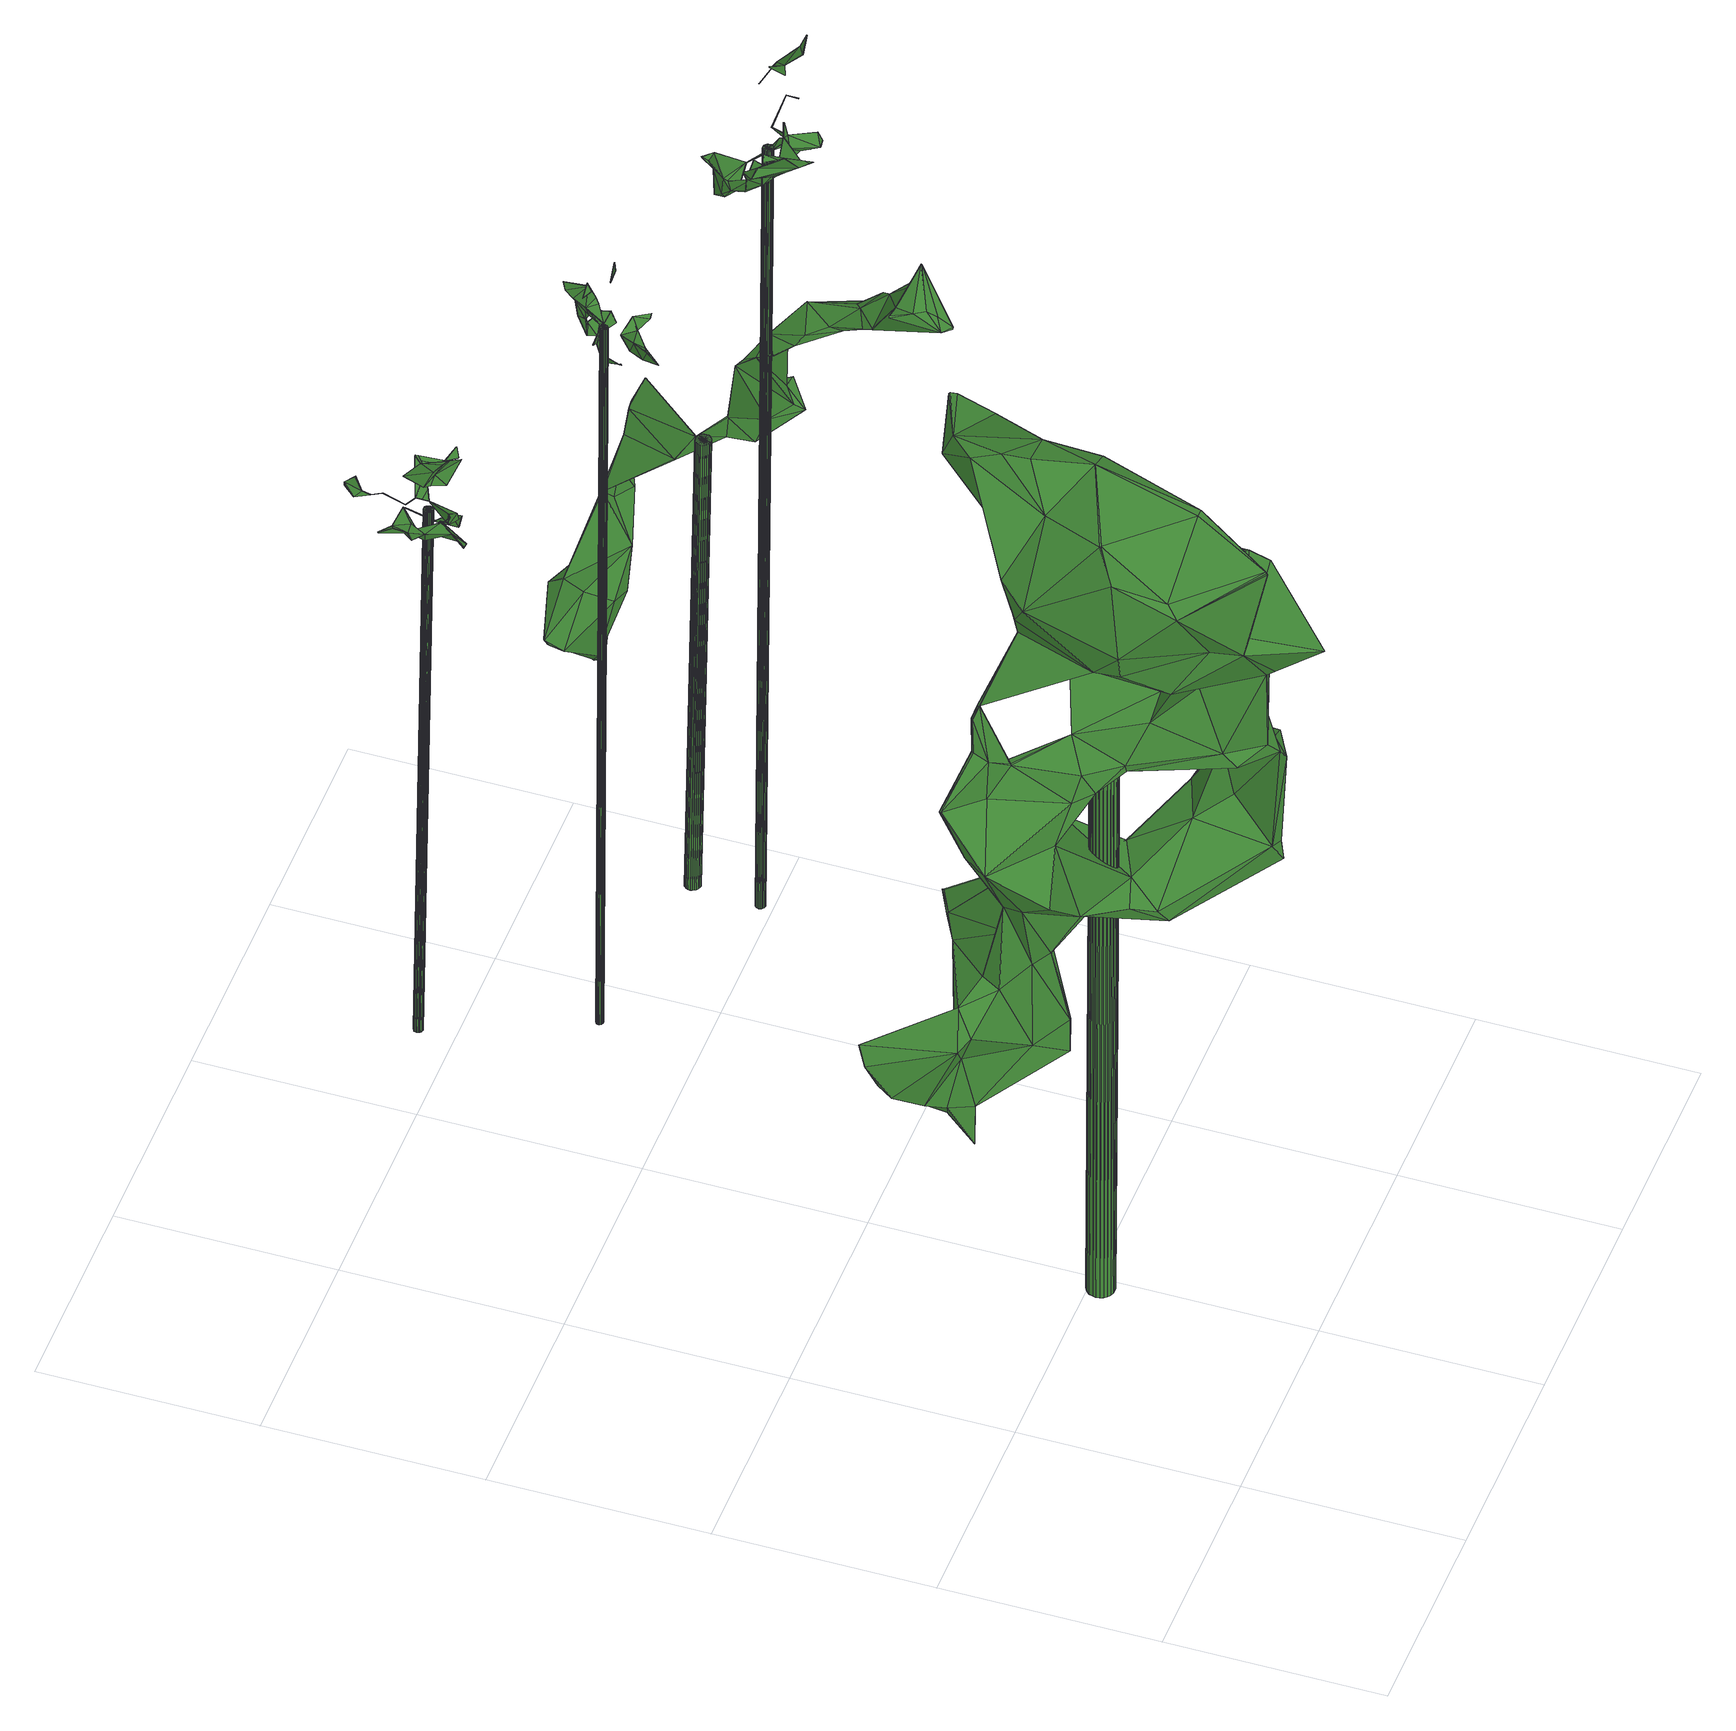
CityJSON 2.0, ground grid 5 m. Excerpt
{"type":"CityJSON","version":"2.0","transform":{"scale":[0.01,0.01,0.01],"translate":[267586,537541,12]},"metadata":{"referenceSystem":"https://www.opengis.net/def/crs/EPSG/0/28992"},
"CityObjects":{
"tree1":{"type":"SolitaryVegetationObject","attributes":{"gtid":35,"crown_width_m":7.51,"crown_median_z":28.32,"crown_r50_m":0.438,"crown_porosity":0.886,"trunk_H_m":15.65,"trunk_DBH_m":0.63,"trunk_radius_m":0.315,"trunk_base_height_m":12.67,"original_gtid":"37"},"geometry":[{"type":"Solid","lod":"3","boundaries":[[[[0,1,2]],[[3,4,5]],[[6,7,8]],[[9,10,11]],[[12,13,14]],[[15,16,17]],[[18,19,20]],[[21,6,22]],[[23,8,24]],[[25,26,27]],[[14,28,29]],[[30,20,31]],[[32,33,34]],[[35,21,36]],[[37,16,15]],[[38,7,39]],[[8,7,38]],[[40,41,42]],[[43,44,45]],[[46,47,48]],[[14,49,28]],[[47,50,51]],[[25,27,52]],[[53,54,37]],[[53,37,15]],[[44,55,56]],[[44,56,45]],[[57,58,32]],[[59,60,10]],[[61,0,2]],[[62,63,64]],[[65,46,66]],[[67,68,69]],[[67,70,68]],[[71,29,28]],[[30,40,72]],[[73,74,75]],[[72,40,42]],[[76,77,78]],[[65,79,80]],[[6,21,35]],[[12,81,13]],[[82,1,0]],[[82,83,1]],[[35,36,84]],[[64,3,45]],[[85,86,87]],[[88,89,74]],[[71,49,66]],[[23,90,8]],[[91,92,93]],[[94,91,95]],[[77,76,96]],[[77,97,98]],[[76,78,99]],[[16,88,17]],[[30,72,100]],[[29,101,102]],[[65,39,79]],[[14,29,12]],[[47,103,48]],[[47,42,103]],[[104,105,70]],[[85,106,33]],[[19,107,108]],[[19,109,107]],[[12,39,65]],[[110,46,65]],[[47,46,110]],[[8,90,111]],[[110,65,80]],[[46,48,103]],[[42,47,72]],[[112,113,114]],[[35,115,6]],[[7,6,115]],[[114,113,80]],[[110,80,113]],[[37,54,16]],[[87,116,117]],[[89,54,53]],[[28,49,71]],[[66,81,12]],[[66,12,65]],[[38,39,12]],[[81,49,13]],[[74,89,106]],[[74,106,75]],[[113,112,118]],[[82,0,119]],[[120,121,34]],[[120,34,33]],[[122,67,123]],[[13,49,14]],[[32,116,57]],[[81,66,49]],[[12,29,38]],[[56,55,124]],[[78,125,99]],[[89,16,54]],[[126,127,128]],[[75,129,73]],[[88,16,89]],[[70,67,122]],[[130,131,22]],[[131,21,22]],[[2,11,61]],[[19,108,20]],[[25,50,132]],[[20,108,31]],[[133,134,100]],[[124,55,135]],[[66,136,71]],[[46,136,66]],[[134,50,137]],[[134,132,50]],[[103,136,46]],[[55,138,93]],[[44,138,55]],[[70,139,124]],[[96,76,140]],[[141,142,97]],[[143,32,34]],[[143,34,121]],[[104,70,144]],[[107,145,146]],[[61,11,60]],[[147,0,148]],[[119,0,147]],[[83,140,1]],[[149,150,126]],[[151,119,152]],[[141,63,62]],[[153,154,129]],[[45,56,64]],[[126,153,127]],[[143,10,9]],[[155,143,9]],[[123,67,98]],[[53,15,156]],[[99,157,1]],[[158,60,59]],[[158,59,159]],[[124,146,68]],[[87,117,160]],[[161,87,160]],[[111,90,152]],[[147,152,119]],[[162,3,5]],[[132,163,26]],[[127,164,128]],[[164,165,166]],[[127,165,164]],[[130,109,131]],[[85,33,58]],[[22,6,111]],[[80,115,167]],[[80,7,115]],[[45,162,43]],[[148,82,147]],[[117,116,32]],[[33,32,58]],[[168,100,134]],[[168,134,113]],[[151,152,23]],[[165,169,166]],[[85,166,169]],[[121,170,159]],[[171,172,157]],[[173,27,174]],[[130,175,109]],[[176,128,164]],[[162,5,105]],[[162,105,43]],[[97,159,177]],[[166,87,178]],[[161,178,87]],[[4,178,161]],[[173,179,171]],[[146,180,107]],[[83,82,148]],[[110,113,137]],[[175,133,174]],[[93,135,55]],[[72,51,25]],[[125,78,145]],[[141,181,142]],[[5,181,105]],[[105,181,182]],[[159,170,177]],[[123,172,171]],[[69,145,78]],[[98,69,77]],[[93,138,91]],[[180,146,124]],[[137,50,110]],[[11,2,172]],[[59,121,159]],[[59,10,121]],[[67,69,98]],[[102,183,24]],[[94,95,105]],[[73,184,74]],[[160,117,155]],[[170,176,185]],[[170,185,177]],[[102,101,183]],[[101,136,183]],[[154,153,186]],[[56,139,182]],[[64,56,62]],[[113,134,137]],[[182,62,56]],[[141,62,182]],[[154,73,129]],[[83,187,140]],[[114,84,112]],[[85,87,166]],[[63,141,185]],[[143,121,10]],[[103,52,188]],[[11,10,60]],[[56,124,139]],[[157,189,171]],[[157,99,189]],[[156,149,120]],[[121,120,149]],[[132,134,133]],[[57,116,86]],[[99,140,76]],[[86,85,58]],[[86,58,57]],[[41,190,179]],[[43,105,95]],[[95,191,43]],[[103,192,136]],[[70,124,68]],[[77,69,78]],[[105,182,70]],[[172,142,9]],[[123,142,172]],[[155,9,142]],[[8,111,6]],[[174,52,173]],[[177,185,97]],[[141,97,185]],[[133,100,72]],[[112,84,36]],[[191,138,44]],[[103,42,52]],[[158,159,187]],[[158,187,83]],[[71,101,29]],[[118,112,193]],[[172,9,11]],[[123,98,97]],[[123,97,142]],[[106,85,169]],[[106,169,75]],[[36,193,112]],[[118,193,36]],[[118,36,19]],[[18,20,30]],[[18,30,100]],[[18,118,19]],[[148,194,83]],[[158,83,194]],[[33,156,120]],[[144,180,135]],[[144,135,93]],[[189,192,188]],[[0,61,194]],[[148,0,194]],[[142,181,195]],[[5,195,181]],[[47,51,72]],[[171,122,123]],[[124,135,180]],[[153,126,186]],[[74,184,88]],[[26,189,27]],[[196,109,125]],[[60,194,61]],[[60,158,194]],[[109,19,197]],[[90,23,152]],[[182,181,141]],[[147,82,152]],[[22,152,82]],[[87,86,116]],[[80,79,7]],[[144,93,92]],[[104,144,92]],[[130,22,82]],[[130,82,151]],[[99,1,140]],[[119,151,82]],[[94,92,91]],[[40,198,41]],[[180,41,198]],[[186,126,150]],[[186,150,15]],[[189,151,192]],[[156,106,53]],[[89,53,106]],[[156,150,149]],[[15,150,156]],[[52,42,173]],[[156,33,106]],[[75,169,165]],[[160,195,4]],[[5,4,195]],[[165,199,75]],[[129,75,199]],[[188,52,27]],[[161,160,4]],[[31,198,30]],[[31,108,198]],[[40,30,198]],[[107,198,108]],[[117,143,155]],[[175,130,163]],[[151,189,163]],[[151,163,130]],[[132,175,163]],[[155,195,160]],[[142,195,155]],[[180,198,107]],[[132,26,25]],[[50,25,51]],[[111,152,22]],[[100,168,18]],[[18,168,118]],[[118,168,113]],[[69,68,145]],[[196,125,145]],[[68,146,145]],[[125,200,99]],[[99,200,189]],[[174,200,175]],[[189,200,174]],[[109,175,200]],[[125,109,200]],[[129,199,153]],[[127,153,199]],[[179,122,171]],[[127,199,165]],[[114,167,84]],[[35,84,167]],[[104,92,105]],[[94,105,92]],[[107,196,145]],[[107,109,196]],[[39,7,79]],[[80,167,114]],[[167,115,35]],[[72,52,133]],[[133,52,174]],[[2,1,157]],[[97,77,96]],[[187,159,96]],[[97,96,159]],[[132,133,175]],[[72,25,52]],[[166,178,164]],[[178,176,164]],[[23,192,151]],[[17,186,15]],[[154,186,17]],[[45,201,162]],[[3,201,45]],[[3,162,201]],[[191,44,43]],[[126,128,202]],[[126,202,149]],[[182,139,70]],[[117,32,143]],[[176,202,128]],[[42,41,173]],[[179,173,41]],[[180,190,41]],[[103,188,192]],[[163,189,26]],[[188,203,189]],[[157,172,2]],[[204,102,24]],[[29,102,38]],[[204,38,102]],[[110,50,47]],[[36,197,19]],[[109,197,131]],[[21,131,197]],[[21,197,36]],[[170,202,176]],[[149,202,121]],[[170,121,202]],[[189,203,171]],[[70,122,190]],[[95,138,191]],[[95,91,138]],[[174,27,189]],[[136,101,71]],[[188,27,203]],[[173,203,27]],[[173,171,203]],[[154,184,73]],[[154,17,184]],[[179,190,122]],[[190,144,70]],[[144,190,180]],[[88,184,17]],[[96,140,187]],[[63,205,64]],[[185,176,205]],[[185,205,63]],[[24,8,204]],[[38,204,8]],[[178,4,205]],[[178,205,176]],[[3,205,4]],[[64,205,3]],[[136,192,183]],[[23,183,192]],[[23,24,183]],[[206,207,208]],[[206,208,209]],[[209,208,210]],[[209,210,211]],[[208,207,212]],[[208,212,210]],[[210,212,213]],[[210,213,211]],[[212,207,214]],[[212,214,213]],[[213,214,215]],[[213,215,211]],[[214,207,216]],[[214,216,215]],[[215,216,217]],[[215,217,211]],[[216,207,218]],[[216,218,217]],[[217,218,219]],[[217,219,211]],[[218,207,220]],[[218,220,219]],[[219,220,221]],[[219,221,211]],[[220,207,222]],[[220,222,221]],[[221,222,223]],[[221,223,211]],[[222,207,224]],[[222,224,223]],[[223,224,225]],[[223,225,211]],[[224,207,226]],[[224,226,225]],[[225,226,227]],[[225,227,211]],[[226,207,228]],[[226,228,227]],[[227,228,229]],[[227,229,211]],[[228,207,230]],[[228,230,229]],[[229,230,231]],[[229,231,211]],[[230,207,232]],[[230,232,231]],[[231,232,233]],[[231,233,211]],[[232,207,234]],[[232,234,233]],[[233,234,235]],[[233,235,211]],[[234,207,236]],[[234,236,235]],[[235,236,237]],[[235,237,211]],[[236,207,238]],[[236,238,237]],[[237,238,239]],[[237,239,211]],[[238,207,240]],[[238,240,239]],[[239,240,241]],[[239,241,211]],[[240,207,242]],[[240,242,241]],[[241,242,243]],[[241,243,211]],[[242,207,244]],[[242,244,243]],[[243,244,245]],[[243,245,211]],[[244,207,246]],[[244,246,245]],[[245,246,247]],[[245,247,211]],[[246,207,248]],[[246,248,247]],[[247,248,249]],[[247,249,211]],[[248,207,250]],[[248,250,249]],[[249,250,251]],[[249,251,211]],[[250,207,252]],[[250,252,251]],[[251,252,253]],[[251,253,211]],[[252,207,254]],[[252,254,253]],[[253,254,255]],[[253,255,211]],[[254,207,206]],[[254,206,255]],[[255,206,209]],[[255,209,211]]]]}]},
"tree2":{"type":"SolitaryVegetationObject","attributes":{"gtid":225,"crown_width_m":2.92,"crown_median_z":27.96,"crown_r50_m":0.161,"crown_porosity":0.952,"trunk_H_m":15.07,"trunk_DBH_m":0.217,"trunk_radius_m":0.108,"trunk_base_height_m":12.89,"original_gtid":"247"},"geometry":[{"type":"Solid","lod":"3","boundaries":[[[[256,257,258]],[[258,259,260]],[[257,259,258]],[[261,262,263]],[[257,264,259]],[[265,266,267]],[[265,267,268]],[[269,260,259]],[[270,271,272]],[[273,274,275]],[[276,277,278]],[[279,280,281]],[[282,268,283]],[[282,283,284]],[[285,286,287]],[[287,288,285]],[[289,290,291]],[[289,292,290]],[[287,293,294]],[[260,295,296]],[[297,295,260]],[[298,299,300]],[[301,302,303]],[[304,305,306]],[[307,308,309]],[[310,311,264]],[[264,262,269]],[[289,312,313]],[[314,312,289]],[[314,289,291]],[[270,315,316]],[[306,317,304]],[[301,267,266]],[[318,319,320]],[[321,322,323]],[[324,323,322]],[[286,325,326]],[[327,328,329]],[[330,331,332]],[[333,334,335]],[[336,337,325]],[[290,292,338]],[[339,340,341]],[[265,317,266]],[[317,305,304]],[[342,271,279]],[[265,305,317]],[[315,343,344]],[[315,344,345]],[[296,274,256]],[[326,285,288]],[[277,323,278]],[[346,298,347]],[[268,348,303]],[[324,349,300]],[[256,258,296]],[[300,349,298]],[[347,298,349]],[[328,350,329]],[[328,314,350]],[[261,263,341]],[[288,351,293]],[[288,293,326]],[[316,315,345]],[[316,345,352]],[[333,353,307]],[[354,337,336]],[[258,260,296]],[[264,257,340]],[[264,340,339]],[[276,355,319]],[[284,356,282]],[[324,357,349]],[[349,357,347]],[[347,277,346]],[[356,320,319]],[[358,335,299]],[[287,353,288]],[[303,305,265]],[[303,302,305]],[[305,302,306]],[[301,317,306]],[[306,302,301]],[[346,358,299]],[[346,299,298]],[[268,282,348]],[[359,339,308]],[[337,354,360]],[[277,361,346]],[[268,267,283]],[[301,266,317]],[[362,348,282]],[[322,363,324]],[[357,363,321]],[[357,277,347]],[[353,361,364]],[[365,338,366]],[[365,366,367]],[[257,273,340]],[[307,334,308]],[[368,359,310]],[[353,333,361]],[[357,323,277]],[[369,344,370]],[[367,366,371]],[[338,371,366]],[[279,271,280]],[[358,346,361]],[[339,368,264]],[[264,368,310]],[[324,300,278]],[[357,324,363]],[[354,336,286]],[[275,261,273]],[[372,261,275]],[[301,348,267]],[[362,267,348]],[[359,373,310]],[[310,373,308]],[[350,290,297]],[[290,338,297]],[[268,303,265]],[[295,297,367]],[[342,331,271]],[[301,303,348]],[[286,326,287]],[[278,323,324]],[[371,374,372]],[[375,363,322]],[[376,369,370]],[[332,331,352]],[[377,319,318]],[[330,332,376]],[[369,376,332]],[[291,290,314]],[[368,339,359]],[[371,338,378]],[[333,309,334]],[[333,307,309]],[[272,370,343]],[[343,370,344]],[[319,351,288]],[[326,293,287]],[[350,297,374]],[[297,365,367]],[[283,379,284]],[[294,293,351]],[[262,264,263]],[[374,297,269]],[[294,351,377]],[[297,338,365]],[[359,309,373]],[[362,356,283]],[[356,362,282]],[[362,283,267]],[[277,364,361]],[[364,277,276]],[[339,311,308]],[[280,270,281]],[[336,325,286]],[[274,257,256]],[[276,335,307]],[[278,300,299]],[[278,299,335]],[[316,342,279]],[[316,279,281]],[[270,280,271]],[[270,316,281]],[[364,276,319]],[[375,321,363]],[[326,360,285]],[[287,294,318]],[[294,377,318]],[[276,278,335]],[[360,325,337]],[[326,325,360]],[[283,356,379]],[[352,380,316]],[[297,260,269]],[[353,355,276]],[[333,335,358]],[[342,316,380]],[[342,380,331]],[[352,331,380]],[[358,361,333]],[[314,290,350]],[[376,381,330]],[[335,334,307]],[[351,319,377]],[[308,334,359]],[[273,261,341]],[[359,334,309]],[[288,353,319]],[[364,319,353]],[[318,353,287]],[[275,367,372]],[[371,372,367]],[[270,272,343]],[[354,285,360]],[[285,354,286]],[[370,272,376]],[[329,374,327]],[[350,374,329]],[[355,320,284]],[[284,320,356]],[[319,379,356]],[[353,276,307]],[[374,262,372]],[[372,262,261]],[[269,262,374]],[[378,338,292]],[[375,322,321]],[[330,381,331]],[[367,275,295]],[[379,355,284]],[[379,319,355]],[[273,341,340]],[[353,320,355]],[[318,320,353]],[[309,308,373]],[[274,296,295]],[[274,295,275]],[[270,343,315]],[[314,378,312]],[[328,378,314]],[[327,378,328]],[[312,378,313]],[[327,374,378]],[[371,378,374]],[[263,311,341]],[[264,311,263]],[[310,308,311]],[[341,311,339]],[[321,323,357]],[[378,292,313]],[[352,345,332]],[[369,332,345]],[[369,345,344]],[[289,382,292]],[[313,292,382]],[[313,382,289]],[[264,269,259]],[[271,381,272]],[[376,272,381]],[[257,274,273]],[[271,331,381]],[[383,384,385]],[[383,385,386]],[[386,385,387]],[[386,387,388]],[[385,384,389]],[[385,389,387]],[[387,389,390]],[[387,390,388]],[[389,384,391]],[[389,391,390]],[[390,391,392]],[[390,392,388]],[[391,384,393]],[[391,393,392]],[[392,393,394]],[[392,394,388]],[[393,384,395]],[[393,395,394]],[[394,395,396]],[[394,396,388]],[[395,384,397]],[[395,397,396]],[[396,397,398]],[[396,398,388]],[[397,384,399]],[[397,399,398]],[[398,399,400]],[[398,400,388]],[[399,384,401]],[[399,401,400]],[[400,401,402]],[[400,402,388]],[[401,384,403]],[[401,403,402]],[[402,403,404]],[[402,404,388]],[[403,384,405]],[[403,405,404]],[[404,405,406]],[[404,406,388]],[[405,384,407]],[[405,407,406]],[[406,407,408]],[[406,408,388]],[[407,384,409]],[[407,409,408]],[[408,409,410]],[[408,410,388]],[[409,384,411]],[[409,411,410]],[[410,411,412]],[[410,412,388]],[[411,384,413]],[[411,413,412]],[[412,413,414]],[[412,414,388]],[[413,384,415]],[[413,415,414]],[[414,415,416]],[[414,416,388]],[[415,384,417]],[[415,417,416]],[[416,417,418]],[[416,418,388]],[[417,384,419]],[[417,419,418]],[[418,419,420]],[[418,420,388]],[[419,384,421]],[[419,421,420]],[[420,421,422]],[[420,422,388]],[[421,384,423]],[[421,423,422]],[[422,423,424]],[[422,424,388]],[[423,384,425]],[[423,425,424]],[[424,425,426]],[[424,426,388]],[[425,384,427]],[[425,427,426]],[[426,427,428]],[[426,428,388]],[[427,384,429]],[[427,429,428]],[[428,429,430]],[[428,430,388]],[[429,384,431]],[[429,431,430]],[[430,431,432]],[[430,432,388]],[[431,384,383]],[[431,383,432]],[[432,383,386]],[[432,386,388]]]]}]},
"tree3":{"type":"SolitaryVegetationObject","attributes":{"gtid":60,"crown_width_m":1.93,"crown_median_z":32.95,"crown_r50_m":0.154,"crown_porosity":0.96,"trunk_H_m":20.11,"trunk_DBH_m":0.169,"trunk_radius_m":0.0845,"trunk_base_height_m":12.84,"original_gtid":"62"},"geometry":[{"type":"Solid","lod":"3","boundaries":[[[[433,434,435]],[[436,437,438]],[[439,440,441]],[[442,443,444]],[[445,446,447]],[[445,447,448]],[[449,450,451]],[[452,453,454]],[[455,456,457]],[[458,459,457]],[[460,461,462]],[[463,464,465]],[[466,467,468]],[[439,469,440]],[[470,445,471]],[[472,473,474]],[[472,475,450]],[[458,476,459]],[[477,478,479]],[[480,466,468]],[[481,482,483]],[[484,483,434]],[[485,437,486]],[[474,448,487]],[[488,489,490]],[[491,492,493]],[[494,483,495]],[[481,483,494]],[[453,496,473]],[[495,483,479]],[[457,456,458]],[[497,498,462]],[[499,497,462]],[[500,461,490]],[[495,479,478]],[[470,501,502]],[[470,503,501]],[[504,505,506]],[[438,485,507]],[[508,509,442]],[[438,437,485]],[[510,443,511]],[[442,511,443]],[[438,482,436]],[[486,512,435]],[[481,486,437]],[[466,480,493]],[[438,507,482]],[[513,454,449]],[[463,433,514]],[[481,494,486]],[[504,506,497]],[[436,481,437]],[[452,515,453]],[[516,448,447]],[[503,446,517]],[[482,507,434]],[[467,517,468]],[[498,460,462]],[[515,450,475]],[[478,518,495]],[[444,443,519]],[[520,513,521]],[[520,521,522]],[[444,508,442]],[[456,455,523]],[[496,445,473]],[[448,474,524]],[[499,462,522]],[[525,461,500]],[[520,454,513]],[[436,482,481]],[[517,467,501]],[[517,501,503]],[[485,434,507]],[[460,498,506]],[[497,506,498]],[[457,459,455]],[[473,526,453]],[[501,467,527]],[[501,527,480]],[[493,527,441]],[[480,527,493]],[[486,435,485]],[[528,529,530]],[[458,456,523]],[[531,508,519]],[[444,519,508]],[[502,501,480]],[[473,472,526]],[[479,465,477]],[[532,515,452]],[[505,499,521]],[[433,484,434]],[[454,453,526]],[[460,505,513]],[[505,521,513]],[[459,476,455]],[[458,523,476]],[[523,455,476]],[[530,469,439]],[[471,503,470]],[[449,526,450]],[[450,526,472]],[[449,454,526]],[[525,452,454]],[[525,454,520]],[[506,505,460]],[[532,488,461]],[[532,461,460]],[[490,489,500]],[[519,510,531]],[[510,519,443]],[[485,435,434]],[[439,528,530]],[[517,446,468]],[[474,446,472]],[[494,514,512]],[[463,483,484]],[[465,479,483]],[[482,434,483]],[[494,512,486]],[[480,468,446]],[[445,496,533]],[[515,533,496]],[[515,496,453]],[[442,509,511]],[[490,461,488]],[[446,474,487]],[[525,520,461]],[[511,509,522]],[[514,433,512]],[[433,435,512]],[[508,534,509]],[[503,471,446]],[[472,446,471]],[[534,522,509]],[[520,534,461]],[[502,445,470]],[[463,484,433]],[[505,504,499]],[[513,449,451]],[[513,451,535]],[[493,467,466]],[[491,536,492]],[[533,475,445]],[[471,445,475]],[[493,441,491]],[[536,491,440]],[[441,440,491]],[[493,492,467]],[[508,461,534]],[[463,514,464]],[[464,514,494]],[[465,483,463]],[[525,489,452]],[[500,489,525]],[[446,502,480]],[[495,464,494]],[[535,532,460]],[[535,515,532]],[[488,532,489]],[[446,487,516]],[[440,527,536]],[[452,489,532]],[[528,439,529]],[[530,529,469]],[[469,529,439]],[[504,497,499]],[[469,441,440]],[[535,451,515]],[[515,451,450]],[[439,441,469]],[[521,499,522]],[[522,534,520]],[[477,465,518]],[[524,445,448]],[[474,445,524]],[[473,445,474]],[[460,513,535]],[[531,522,462]],[[531,511,522]],[[510,511,531]],[[441,527,440]],[[531,462,508]],[[461,508,462]],[[536,527,492]],[[467,492,527]],[[446,445,502]],[[471,475,472]],[[446,516,447]],[[495,518,464]],[[464,518,465]],[[477,518,478]],[[515,475,533]],[[516,487,448]],[[537,538,539]],[[537,539,540]],[[540,539,541]],[[540,541,542]],[[539,538,543]],[[539,543,541]],[[541,543,544]],[[541,544,542]],[[543,538,545]],[[543,545,544]],[[544,545,546]],[[544,546,542]],[[545,538,547]],[[545,547,546]],[[546,547,548]],[[546,548,542]],[[547,538,549]],[[547,549,548]],[[548,549,550]],[[548,550,542]],[[549,538,551]],[[549,551,550]],[[550,551,552]],[[550,552,542]],[[551,538,553]],[[551,553,552]],[[552,553,554]],[[552,554,542]],[[553,538,555]],[[553,555,554]],[[554,555,556]],[[554,556,542]],[[555,538,557]],[[555,557,556]],[[556,557,558]],[[556,558,542]],[[557,538,559]],[[557,559,558]],[[558,559,560]],[[558,560,542]],[[559,538,561]],[[559,561,560]],[[560,561,562]],[[560,562,542]],[[561,538,563]],[[561,563,562]],[[562,563,564]],[[562,564,542]],[[563,538,565]],[[563,565,564]],[[564,565,566]],[[564,566,542]],[[565,538,567]],[[565,567,566]],[[566,567,568]],[[566,568,542]],[[567,538,569]],[[567,569,568]],[[568,569,570]],[[568,570,542]],[[569,538,571]],[[569,571,570]],[[570,571,572]],[[570,572,542]],[[571,538,573]],[[571,573,572]],[[572,573,574]],[[572,574,542]],[[573,538,575]],[[573,575,574]],[[574,575,576]],[[574,576,542]],[[575,538,577]],[[575,577,576]],[[576,577,578]],[[576,578,542]],[[577,538,579]],[[577,579,578]],[[578,579,580]],[[578,580,542]],[[579,538,581]],[[579,581,580]],[[580,581,582]],[[580,582,542]],[[581,538,583]],[[581,583,582]],[[582,583,584]],[[582,584,542]],[[583,538,585]],[[583,585,584]],[[584,585,586]],[[584,586,542]],[[585,538,537]],[[585,537,586]],[[586,537,540]],[[586,540,542]]]]}]},
"tree4":{"type":"SolitaryVegetationObject","attributes":{"gtid":133,"crown_width_m":5.01,"crown_median_z":25.82,"crown_r50_m":0.268,"crown_porosity":0.897,"trunk_H_m":12.9,"trunk_DBH_m":0.353,"trunk_radius_m":0.176,"trunk_base_height_m":12.92,"original_gtid":"141"},"geometry":[{"type":"Solid","lod":"3","boundaries":[[[[587,588,589]],[[590,591,592]],[[593,594,595]],[[596,597,598]],[[599,600,601]],[[598,597,602]],[[603,589,588]],[[604,605,606]],[[604,607,605]],[[608,609,610]],[[611,612,590]],[[599,588,613]],[[607,614,615]],[[616,617,618]],[[619,620,621]],[[622,589,603]],[[587,589,622]],[[623,624,625]],[[601,603,599]],[[607,626,614]],[[627,587,622]],[[628,599,629]],[[630,624,605]],[[631,632,633]],[[632,631,634]],[[635,617,636]],[[620,637,600]],[[599,603,588]],[[603,627,622]],[[625,624,591]],[[625,591,590]],[[638,632,639]],[[640,632,638]],[[608,641,642]],[[643,642,641]],[[644,634,645]],[[600,637,601]],[[646,638,621]],[[598,647,609]],[[602,647,598]],[[630,605,607]],[[612,647,602]],[[610,647,612]],[[628,600,599]],[[603,648,627]],[[629,646,628]],[[608,649,609]],[[608,650,649]],[[651,618,617]],[[652,631,653]],[[654,655,656]],[[634,657,658]],[[659,634,658]],[[631,633,653]],[[627,613,587]],[[660,643,636]],[[661,662,649]],[[663,664,662]],[[629,665,666]],[[630,667,668]],[[661,669,655]],[[654,651,594]],[[654,656,651]],[[610,663,670]],[[652,671,631]],[[638,672,640]],[[630,668,624]],[[672,673,593]],[[656,655,616]],[[667,607,615]],[[667,630,607]],[[592,668,615]],[[668,667,615]],[[626,592,615]],[[626,615,614]],[[605,624,623]],[[646,659,674]],[[623,604,606]],[[605,623,606]],[[675,596,626]],[[601,637,676]],[[638,677,621]],[[670,663,662]],[[670,662,661]],[[666,659,646]],[[666,646,629]],[[670,608,610]],[[587,613,588]],[[633,593,653]],[[660,636,616]],[[665,629,613]],[[678,665,613]],[[678,613,627]],[[599,613,629]],[[616,618,656]],[[607,675,626]],[[678,679,665]],[[680,665,679]],[[658,657,672]],[[651,617,681]],[[671,634,631]],[[651,682,595]],[[681,682,651]],[[602,597,675]],[[623,625,590]],[[666,665,680]],[[610,612,683]],[[681,673,682]],[[610,683,663]],[[668,591,624]],[[592,591,668]],[[628,684,600]],[[620,684,621]],[[600,684,620]],[[593,633,640]],[[593,635,685]],[[640,672,593]],[[635,636,643]],[[673,635,593]],[[653,593,595]],[[638,639,677]],[[639,686,677]],[[673,617,635]],[[650,608,642]],[[603,601,648]],[[685,635,643]],[[654,685,643]],[[595,671,652]],[[681,617,673]],[[640,633,632]],[[656,618,651]],[[661,687,670]],[[598,664,596]],[[664,683,611]],[[663,683,664]],[[590,626,611]],[[590,592,626]],[[664,611,626]],[[682,672,595]],[[673,672,682]],[[679,648,601]],[[621,677,619]],[[646,674,638]],[[688,666,680]],[[664,626,596]],[[675,597,596]],[[598,609,649]],[[602,689,612]],[[688,645,666]],[[674,659,658]],[[610,609,647]],[[595,594,651]],[[612,689,590]],[[623,590,689]],[[598,649,662]],[[598,662,664]],[[688,690,645]],[[690,644,645]],[[593,685,594]],[[604,623,607]],[[675,607,623]],[[611,683,612]],[[623,689,675]],[[675,689,602]],[[653,595,652]],[[679,691,680]],[[679,678,648]],[[616,655,660]],[[643,687,654]],[[654,687,655]],[[661,655,687]],[[670,687,641]],[[670,641,608]],[[643,641,687]],[[634,671,657]],[[617,616,636]],[[660,669,643]],[[649,692,661]],[[650,692,649]],[[691,693,619]],[[660,655,669]],[[601,693,679]],[[691,679,693]],[[680,694,688]],[[691,619,694]],[[691,694,680]],[[644,632,634]],[[644,639,632]],[[638,674,658]],[[638,658,672]],[[654,594,685]],[[644,690,639]],[[678,627,648]],[[620,676,637]],[[619,676,620]],[[693,601,676]],[[693,676,619]],[[643,669,642]],[[661,692,669]],[[642,669,650]],[[692,650,669]],[[659,645,634]],[[686,694,677]],[[677,694,619]],[[639,694,686]],[[666,645,659]],[[595,657,671]],[[672,657,595]],[[646,684,628]],[[646,621,684]],[[694,639,690]],[[694,690,688]],[[695,696,697]],[[695,697,698]],[[698,697,699]],[[698,699,700]],[[697,696,701]],[[697,701,699]],[[699,701,702]],[[699,702,700]],[[701,696,703]],[[701,703,702]],[[702,703,704]],[[702,704,700]],[[703,696,705]],[[703,705,704]],[[704,705,706]],[[704,706,700]],[[705,696,707]],[[705,707,706]],[[706,707,708]],[[706,708,700]],[[707,696,709]],[[707,709,708]],[[708,709,710]],[[708,710,700]],[[709,696,711]],[[709,711,710]],[[710,711,712]],[[710,712,700]],[[711,696,713]],[[711,713,712]],[[712,713,714]],[[712,714,700]],[[713,696,715]],[[713,715,714]],[[714,715,716]],[[714,716,700]],[[715,696,717]],[[715,717,716]],[[716,717,718]],[[716,718,700]],[[717,696,719]],[[717,719,718]],[[718,719,720]],[[718,720,700]],[[719,696,721]],[[719,721,720]],[[720,721,722]],[[720,722,700]],[[721,696,723]],[[721,723,722]],[[722,723,724]],[[722,724,700]],[[723,696,725]],[[723,725,724]],[[724,725,726]],[[724,726,700]],[[725,696,727]],[[725,727,726]],[[726,727,728]],[[726,728,700]],[[727,696,729]],[[727,729,728]],[[728,729,730]],[[728,730,700]],[[729,696,731]],[[729,731,730]],[[730,731,732]],[[730,732,700]],[[731,696,733]],[[731,733,732]],[[732,733,734]],[[732,734,700]],[[733,696,735]],[[733,735,734]],[[734,735,736]],[[734,736,700]],[[735,696,737]],[[735,737,736]],[[736,737,738]],[[736,738,700]],[[737,696,739]],[[737,739,738]],[[738,739,740]],[[738,740,700]],[[739,696,741]],[[739,741,740]],[[740,741,742]],[[740,742,700]],[[741,696,743]],[[741,743,742]],[[742,743,744]],[[742,744,700]],[[743,696,695]],[[743,695,744]],[[744,695,698]],[[744,698,700]]]]}]},
"tree5":{"type":"SolitaryVegetationObject","attributes":{"gtid":19,"crown_width_m":2.47,"crown_median_z":34.67,"crown_r50_m":0.183,"crown_porosity":0.959,"trunk_H_m":21.87,"trunk_DBH_m":0.235,"trunk_radius_m":0.117,"trunk_base_height_m":12.8,"original_gtid":"21"},"geometry":[{"type":"Solid","lod":"3","boundaries":[[[[745,746,747]],[[748,749,750]],[[751,752,753]],[[749,754,755]],[[756,757,758]],[[759,760,756]],[[761,762,763]],[[764,765,766]],[[756,767,759]],[[768,769,762]],[[770,771,772]],[[773,774,775]],[[776,777,778]],[[763,762,769]],[[774,779,775]],[[780,781,782]],[[748,753,749]],[[768,762,761]],[[783,784,781]],[[785,777,786]],[[753,787,783]],[[788,783,787]],[[789,790,791]],[[760,757,756]],[[792,793,794]],[[795,796,797]],[[789,772,771]],[[798,799,758]],[[800,801,802]],[[803,804,805]],[[806,790,771]],[[807,800,802]],[[808,809,791]],[[810,811,812]],[[813,814,800]],[[815,816,817]],[[797,818,819]],[[749,820,754]],[[812,811,795]],[[805,793,792]],[[821,766,822]],[[821,823,766]],[[824,761,825]],[[826,746,745]],[[793,827,794]],[[794,827,792]],[[803,828,804]],[[829,792,827]],[[781,784,782]],[[782,819,780]],[[830,820,752]],[[753,752,820]],[[780,750,755]],[[792,829,831]],[[832,798,833]],[[765,834,766]],[[817,835,773]],[[807,826,836]],[[826,807,802]],[[826,802,746]],[[798,758,833]],[[753,748,787]],[[837,770,772]],[[772,789,837]],[[815,775,779]],[[751,781,838]],[[824,839,840]],[[817,773,775]],[[798,841,799]],[[829,799,841]],[[842,825,763]],[[824,825,842]],[[763,769,842]],[[768,765,842]],[[769,768,842]],[[843,797,796]],[[844,843,796]],[[835,845,774]],[[770,791,806]],[[846,847,848]],[[814,830,804]],[[763,825,761]],[[843,837,849]],[[808,850,851]],[[847,846,784]],[[848,847,810]],[[824,852,839]],[[761,824,768]],[[815,779,774]],[[817,775,815]],[[842,765,824]],[[835,817,816]],[[767,793,853]],[[785,854,777]],[[777,776,786]],[[785,786,776]],[[751,783,781]],[[826,855,836]],[[849,818,843]],[[856,818,849]],[[755,750,749]],[[838,781,755]],[[771,770,806]],[[832,830,814]],[[832,820,830]],[[803,813,836]],[[807,836,813]],[[857,747,746]],[[844,858,770]],[[800,807,813]],[[753,783,751]],[[805,813,803]],[[835,846,845]],[[824,840,834]],[[843,844,837]],[[760,853,804]],[[797,859,835]],[[847,860,810]],[[784,783,847]],[[832,833,861]],[[800,814,828]],[[777,854,862]],[[771,790,789]],[[778,854,776]],[[750,860,748]],[[832,861,820]],[[746,802,857]],[[852,824,863]],[[780,755,781]],[[764,852,863]],[[837,844,770]],[[819,818,851]],[[833,864,752]],[[751,833,752]],[[831,841,798]],[[829,841,831]],[[773,835,774]],[[843,818,797]],[[849,865,856]],[[820,749,753]],[[806,791,790]],[[765,863,824]],[[856,865,851]],[[768,834,765]],[[758,757,760]],[[824,834,768]],[[758,799,756]],[[827,793,799]],[[759,853,760]],[[829,827,799]],[[767,799,793]],[[756,799,767]],[[750,791,858]],[[777,866,867]],[[766,823,764]],[[778,777,867]],[[866,777,862]],[[866,862,837]],[[798,814,831]],[[795,811,796]],[[819,850,750]],[[819,750,780]],[[833,758,864]],[[791,750,850]],[[828,803,855]],[[860,847,788]],[[828,814,804]],[[783,788,847]],[[795,868,812]],[[836,855,803]],[[745,747,869]],[[747,857,869]],[[751,861,833]],[[838,861,751]],[[801,855,802]],[[828,855,801]],[[828,801,800]],[[857,855,869]],[[802,855,857]],[[826,745,855]],[[745,869,855]],[[846,782,784]],[[791,850,808]],[[809,866,791]],[[782,846,819]],[[846,835,819]],[[819,835,859]],[[850,819,851]],[[839,764,840]],[[760,804,830]],[[860,858,796]],[[750,858,860]],[[852,764,839]],[[837,789,791]],[[823,821,822]],[[797,870,868]],[[835,868,870]],[[835,870,797]],[[792,814,805]],[[813,805,814]],[[831,814,792]],[[832,814,798]],[[830,752,864]],[[830,864,760]],[[760,864,758]],[[776,854,785]],[[815,774,845]],[[848,845,846]],[[848,810,845]],[[810,860,871]],[[815,845,816]],[[810,816,845]],[[754,861,838]],[[810,871,811]],[[797,819,859]],[[754,820,861]],[[796,811,871]],[[797,868,795]],[[796,871,860]],[[812,868,810]],[[816,810,868]],[[816,868,835]],[[788,787,860]],[[860,787,748]],[[851,818,856]],[[759,767,853]],[[867,862,778]],[[854,778,862]],[[808,862,809]],[[755,754,838]],[[837,791,866]],[[862,808,837]],[[809,862,867]],[[809,867,866]],[[822,766,834]],[[808,865,837]],[[851,865,808]],[[837,865,849]],[[796,858,844]],[[770,858,791]],[[822,764,823]],[[834,764,822]],[[840,764,834]],[[764,863,765]],[[853,793,872]],[[804,853,872]],[[805,872,793]],[[804,872,805]],[[873,874,875]],[[873,875,876]],[[876,875,877]],[[876,877,878]],[[875,874,879]],[[875,879,877]],[[877,879,880]],[[877,880,878]],[[879,874,881]],[[879,881,880]],[[880,881,882]],[[880,882,878]],[[881,874,883]],[[881,883,882]],[[882,883,884]],[[882,884,878]],[[883,874,885]],[[883,885,884]],[[884,885,886]],[[884,886,878]],[[885,874,887]],[[885,887,886]],[[886,887,888]],[[886,888,878]],[[887,874,889]],[[887,889,888]],[[888,889,890]],[[888,890,878]],[[889,874,891]],[[889,891,890]],[[890,891,892]],[[890,892,878]],[[891,874,893]],[[891,893,892]],[[892,893,894]],[[892,894,878]],[[893,874,895]],[[893,895,894]],[[894,895,896]],[[894,896,878]],[[895,874,897]],[[895,897,896]],[[896,897,898]],[[896,898,878]],[[897,874,899]],[[897,899,898]],[[898,899,900]],[[898,900,878]],[[899,874,901]],[[899,901,900]],[[900,901,902]],[[900,902,878]],[[901,874,903]],[[901,903,902]],[[902,903,904]],[[902,904,878]],[[903,874,905]],[[903,905,904]],[[904,905,906]],[[904,906,878]],[[905,874,907]],[[905,907,906]],[[906,907,908]],[[906,908,878]],[[907,874,909]],[[907,909,908]],[[908,909,910]],[[908,910,878]],[[909,874,911]],[[909,911,910]],[[910,911,912]],[[910,912,878]],[[911,874,913]],[[911,913,912]],[[912,913,914]],[[912,914,878]],[[913,874,915]],[[913,915,914]],[[914,915,916]],[[914,916,878]],[[915,874,917]],[[915,917,916]],[[916,917,918]],[[916,918,878]],[[917,874,919]],[[917,919,918]],[[918,919,920]],[[918,920,878]],[[919,874,921]],[[919,921,920]],[[920,921,922]],[[920,922,878]],[[921,874,873]],[[921,873,922]],[[922,873,876]],[[922,876,878]]]]}]}
},
"vertices":[
[264,689,1838],[325,623,1672],[330,642,1668],[511,337,1141],[486,501,1179],[671,424,1211],[278,580,2167],[451,590,2286],[345,651,2176],[357,602,1511],[292,661,1493],[308,662,1618],[533,822,2373],[670,877,2357],[670,880,2353],[93,659,1031],[43,789,906],[96,734,854],[513,159,2011],[479,160,1991],[623,30,1915],[310,379,2062],[331,442,1987],[428,669,2088],[480,719,2160],[647,564,2084],[554,589,2050],[595,585,1892],[685,867,2327],[539,849,2306],[746,192,2016],[647,46,1896],[433,799,1090],[369,767,1078],[325,628,1183],[307,394,2272],[358,266,2168],[18,840,1004],[490,770,2362],[500,705,2385],[751,300,1894],[737,359,1741],[777,392,1975],[775,302,1144],[719,160,1240],[688,143,1221],[707,646,2138],[729,565,2142],[720,618,2127],[686,864,2329],[573,501,2216],[705,565,2114],[710,370,1955],[68,870,1013],[51,822,926],[788,172,1416],[654,157,1282],[483,830,1103],[432,802,1086],[224,690,1470],[180,731,1630],[265,688,1743],[491,354,1178],[457,405,1202],[508,335,1142],[588,643,2367],[672,776,2325],[465,415,1595],[541,195,1599],[460,412,1595],[649,266,1548],[679,848,2297],[780,367,1996],[179,713,767],[133,755,847],[230,714,826],[399,491,1611],[410,464,1560],[456,414,1613],[508,642,2384],[552,514,2368],[676,863,2352],[275,674,1869],[269,652,1717],[365,288,2202],[408,758,1052],[485,826,1101],[397,714,1076],[103,761,864],[85,799,900],[351,631,2095],[866,302,1419],[832,307,1422],[828,200,1450],[859,316,1411],[839,299,1398],[378,506,1546],[341,530,1449],[414,465,1558],[426,522,1698],[727,234,2050],[592,812,2260],[509,740,2196],[681,608,2009],[809,299,1413],[733,364,1343],[228,715,1004],[584,145,1846],[584,126,1862],[424,301,1885],[603,514,2346],[318,611,2099],[485,113,2243],[558,281,2302],[538,281,2304],[391,448,2294],[483,826,1104],[455,618,1276],[500,114,2221],[274,679,1870],[258,662,1105],[245,611,1334],[534,441,1687],[446,509,1572],[671,145,1546],[497,374,1713],[318,571,880],[387,512,820],[383,511,913],[208,662,665],[336,444,1986],[332,382,1993],[461,388,2118],[643,282,2014],[551,309,2188],[708,170,1548],[653,719,2123],[562,364,2241],[785,191,1383],[692,255,1369],[322,621,1670],[491,413,1259],[543,587,1340],[451,619,1278],[727,232,1552],[535,226,1635],[632,159,1596],[270,675,1869],[262,685,1838],[246,621,1089],[149,649,1025],[364,617,2020],[361,620,2022],[205,660,777],[144,701,815],[556,638,1346],[183,690,1073],[429,524,1695],[179,726,1630],[174,628,1479],[466,564,1247],[366,590,1160],[772,304,1142],[509,585,2043],[388,512,913],[395,549,824],[391,537,914],[395,446,2294],[539,278,2155],[361,580,880],[230,564,1346],[547,476,1712],[432,535,1578],[712,426,1749],[657,366,1875],[410,380,1979],[340,538,1138],[216,498,1387],[369,549,1150],[712,425,1744],[677,174,1635],[583,456,1271],[631,325,1333],[581,716,2152],[112,736,840],[401,495,1200],[169,678,941],[269,656,1611],[625,615,1911],[590,587,1892],[710,356,1693],[757,271,1366],[559,611,2014],[485,111,2239],[261,683,1743],[525,512,1254],[552,285,1795],[455,227,2001],[605,147,1853],[210,662,776],[534,363,1774],[662,353,1252],[308,569,1123],[593,588,1891],[488,720,2193],[420,492,1185],[507,475,67],[475,475,67],[505,483,67],[523,473,1632],[522,481,1632],[491,473,1632],[502,491,67],[518,489,1632],[497,497,67],[513,495,1632],[491,502,67],[507,500,1632],[483,506,67],[499,503,1632],[475,507,67],[491,504,1632],[467,506,67],[483,503,1632],[459,502,67],[475,500,1633],[453,497,67],[469,495,1633],[448,491,67],[464,489,1633],[445,483,67],[461,481,1633],[443,475,67],[460,473,1633],[445,467,67],[461,465,1633],[448,459,67],[464,457,1633],[453,453,67],[469,451,1633],[459,448,67],[475,446,1632],[467,445,67],[483,442,1632],[475,444,67],[491,441,1632],[483,445,67],[499,442,1632],[491,448,67],[507,445,1632],[497,453,67],[513,451,1632],[502,459,67],[518,457,1632],[505,467,67],[522,465,1632],
[675,1950,1578],[675,1952,1578],[642,1945,1598],[651,1975,1620],[650,1975,1621],[662,2021,1596],[663,2005,1632],[698,2017,1602],[698,2016,1602],[714,2215,1595],[715,2216,1596],[738,2185,1591],[736,2184,1591],[663,2004,1633],[743,2056,1651],[749,2078,1704],[761,2052,1669],[670,2021,1591],[675,1951,1577],[662,2020,1595],[827,2087,1520],[858,2049,1470],[857,2049,1470],[717,2106,1688],[718,2106,1687],[717,2106,1686],[765,2167,1576],[765,2168,1575],[778,2122,1544],[907,2079,1568],[907,2078,1569],[845,2099,1588],[845,2101,1588],[534,2066,1713],[556,2039,1689],[535,2066,1714],[556,2041,1688],[860,2122,1613],[852,2126,1620],[650,1975,1619],[641,1945,1597],[600,2017,1652],[870,2035,1425],[860,2026,1466],[869,2036,1424],[727,2201,1607],[714,2211,1655],[725,2201,1607],[708,2234,1639],[707,2233,1639],[715,2211,1656],[786,2030,1539],[768,2021,1548],[786,2029,1539],[733,2012,1570],[726,2019,1572],[545,2103,1681],[545,2102,1679],[549,2072,1706],[743,2054,1652],[716,2060,1670],[718,2237,1620],[844,2100,1588],[808,2111,1541],[808,2110,1542],[854,2149,1459],[853,2150,1459],[857,2084,1440],[856,2084,1438],[945,2068,1578],[907,2080,1569],[621,2072,1694],[620,2072,1696],[620,2071,1695],[779,2025,1702],[758,2033,1705],[779,2024,1701],[815,2020,1518],[786,2029,1538],[808,2037,1486],[945,2066,1578],[946,2067,1578],[571,2036,1654],[726,2018,1571],[694,2022,1593],[694,2024,1593],[721,2041,1715],[780,2033,1626],[781,2032,1626],[760,2051,1669],[861,2025,1467],[880,2043,1426],[737,2184,1592],[879,2043,1425],[593,2045,1680],[860,2124,1613],[758,2032,1704],[828,2087,1521],[940,2060,1553],[808,2109,1541],[779,2123,1544],[858,2084,1439],[824,2020,1492],[768,2019,1548],[940,2061,1552],[833,2034,1491],[765,2169,1576],[854,2150,1458],[829,2087,1520],[600,2018,1651],[600,2041,1642],[619,2024,1615],[732,2012,1569],[813,2010,1679],[782,2033,1626],[600,2042,1643],[620,2025,1616],[768,2020,1548],[605,2038,1657],[855,2150,1459],[813,2011,1679],[852,2127,1618],[580,2072,1675],[779,2122,1543],[721,2041,1713],[779,2026,1700],[549,2071,1704],[736,2075,89],[725,2075,89],[735,2078,89],[741,2054,1595],[740,2057,1596],[730,2055,1596],[734,2080,89],[739,2060,1596],[733,2083,89],[738,2062,1596],[731,2084,89],[735,2064,1596],[728,2085,89],[733,2065,1596],[725,2086,89],[730,2065,1596],[722,2085,89],[727,2065,1596],[720,2084,89],[724,2064,1596],[717,2083,89],[722,2062,1596],[716,2081,89],[721,2060,1596],[715,2078,89],[719,2057,1596],[714,2075,89],[719,2055,1596],[715,2072,89],[719,2052,1596],[716,2070,89],[720,2049,1595],[717,2068,89],[722,2047,1595],[720,2066,89],[724,2045,1595],[722,2065,89],[727,2044,1595],[725,2064,89],[730,2044,1595],[728,2065,89],[732,2044,1595],[730,2066,89],[735,2045,1595],[733,2067,89],[737,2047,1595],[734,2069,89],[739,2049,1595],[735,2072,89],[740,2052,1595],
[902,1671,2027],[878,1659,2045],[877,1659,2045],[833,1606,2097],[833,1606,2096],[829,1578,2072],[913,1689,1961],[928,1703,1947],[928,1703,1948],[784,1710,2285],[784,1711,2285],[770,1726,2272],[898,1739,2044],[944,1745,2034],[954,1716,2039],[949,1725,2074],[858,1773,2170],[867,1771,2122],[858,1772,2170],[835,1734,2164],[862,1751,2122],[857,1752,2171],[958,1718,2185],[986,1730,2181],[985,1731,2181],[949,1727,2157],[958,1719,2185],[820,1765,2215],[811,1734,2205],[825,1733,2256],[907,1653,2079],[918,1667,2104],[929,1649,2094],[984,1747,1989],[943,1749,1951],[984,1748,1989],[913,1690,1961],[899,1748,2014],[898,1740,2044],[896,1761,2078],[896,1759,2078],[949,1746,2070],[861,1749,2077],[948,1726,2157],[936,1631,2109],[935,1631,2110],[926,1631,2102],[927,1749,1994],[856,1643,2093],[870,1623,2072],[907,1652,2079],[903,1671,2027],[859,1624,2047],[855,1643,2092],[955,1717,2039],[802,1701,2178],[804,1701,2178],[802,1692,2182],[950,1733,1923],[950,1734,1923],[943,1748,1951],[883,1681,2079],[918,1667,2106],[861,1748,2077],[825,1788,2252],[823,1783,2231],[826,1788,2252],[803,1692,2182],[927,1750,1994],[900,1747,2014],[900,1749,2014],[826,1789,2252],[824,1783,2231],[823,1784,2231],[860,1623,2047],[802,1726,2261],[802,1726,2262],[795,1725,2295],[796,1725,2295],[883,1681,2078],[859,1765,2195],[884,1681,2078],[861,1751,2122],[955,1716,2039],[927,1751,1994],[919,1667,2105],[771,1727,2272],[849,1724,2204],[832,1755,2220],[826,1733,2257],[949,1726,2157],[949,1725,2075],[842,1716,2195],[868,1770,2122],[942,1748,1951],[899,1687,1979],[898,1688,1979],[897,1687,1979],[802,1727,2262],[834,1734,2164],[860,1748,2077],[825,1732,2257],[855,1752,2171],[950,1733,1922],[884,1725,84],[875,1725,84],[883,1727,84],[886,1717,2095],[885,1719,2095],[877,1717,2095],[882,1729,84],[885,1721,2095],[881,1731,84],[883,1723,2095],[879,1732,84],[882,1724,2095],[877,1733,84],[879,1725,2095],[875,1733,84],[877,1725,2095],[873,1733,84],[875,1725,2095],[871,1732,84],[873,1724,2095],[869,1731,84],[871,1723,2095],[868,1729,84],[870,1721,2095],[867,1727,84],[869,1719,2095],[867,1725,84],[869,1717,2095],[867,1723,84],[869,1715,2095],[868,1721,84],[870,1712,2095],[869,1719,84],[871,1711,2095],[871,1718,84],[873,1709,2095],[873,1717,84],[875,1708,2095],[875,1717,84],[877,1708,2095],[877,1717,84],[879,1708,2095],[879,1718,84],[882,1709,2095],[881,1719,84],[883,1711,2095],[882,1721,84],[885,1712,2095],[883,1723,84],[885,1714,2095],
[1345,1879,668],[1343,1876,668],[1331,1896,666],[1371,1255,1892],[1360,1200,1955],[1362,1197,1954],[1362,1682,1354],[1409,1597,1422],[1365,1681,1351],[1371,1292,1811],[1333,1300,1809],[1349,1350,1774],[1272,1865,742],[1174,1908,830],[1193,1951,819],[1331,1302,1812],[1303,1887,697],[1229,1206,1966],[1255,1162,1967],[1231,1207,1969],[1287,1111,1900],[1354,1516,1710],[1337,1431,1747],[1374,1439,1809],[1390,1275,1873],[1364,1318,1836],[1342,1870,748],[1304,1091,1901],[1305,1091,1905],[1400,1451,1469],[1357,1548,1384],[1407,1509,1457],[1193,1950,1001],[1154,1945,868],[1184,1912,1029],[1332,1899,667],[1268,1205,1961],[1364,1182,2007],[1345,1201,1952],[1387,1230,1853],[1344,1873,748],[1260,1826,923],[1328,1822,893],[1279,1142,1959],[1455,1857,1318],[1401,1855,1270],[1438,1856,1311],[1404,1841,1254],[1373,1613,1420],[1372,1526,1442],[1160,1935,852],[1299,1866,1194],[1300,1869,1195],[1337,1721,1299],[1334,1565,1639],[1326,1536,1661],[1324,1581,1623],[1368,1855,1207],[1407,1836,1120],[1325,1810,1031],[1349,1380,1777],[1264,1910,804],[1331,1451,1716],[1322,1496,1683],[1410,1596,1420],[1489,1836,1361],[1486,1837,1362],[1435,1536,1495],[1429,1503,1497],[1469,1502,1487],[1340,1720,1298],[1367,1851,1206],[1408,1833,1120],[1397,1476,1479],[1364,1478,1693],[1365,1430,1749],[1376,1438,1806],[1433,1283,1809],[1350,1847,886],[1370,1856,1036],[1296,1122,1934],[1365,1180,2004],[1328,1534,1658],[1358,1516,1709],[1455,1853,1317],[1336,1719,1297],[1361,1613,1375],[1338,1854,1147],[1323,1275,1824],[1157,1947,868],[1187,1913,1030],[1336,1886,822],[1299,1882,907],[1338,1876,980],[1369,1586,1380],[1365,1613,1374],[1382,1331,1829],[1229,1884,960],[1376,1615,1421],[1301,1865,1056],[1336,1564,1637],[1338,1879,1076],[1323,1277,1827],[1340,1869,1137],[1229,1904,967],[1324,1494,1680],[1171,1941,864],[1303,1868,1054],[1343,1675,92],[1325,1675,92],[1342,1679,92],[1347,1653,1382],[1347,1658,1382],[1330,1653,1382],[1340,1684,92],[1345,1662,1382],[1338,1687,92],[1342,1666,1382],[1334,1690,92],[1339,1668,1383],[1330,1692,92],[1334,1670,1383],[1325,1693,92],[1330,1671,1383],[1321,1692,92],[1325,1670,1383],[1316,1691,92],[1321,1669,1383],[1313,1688,92],[1317,1666,1383],[1310,1684,92],[1314,1662,1383],[1308,1680,92],[1313,1658,1382],[1307,1675,92],[1312,1654,1382],[1308,1671,92],[1312,1649,1382],[1310,1667,92],[1314,1645,1382],[1312,1663,92],[1317,1641,1382],[1316,1660,92],[1321,1638,1382],[1320,1658,92],[1325,1636,1382],[1325,1657,92],[1329,1636,1382],[1329,1658,92],[1334,1636,1382],[1334,1660,92],[1338,1638,1382],[1337,1662,92],[1342,1641,1382],[1340,1666,92],[1345,1644,1382],[1342,1670,92],[1347,1648,1382],
[1458,1460,2169],[1470,1470,2201],[1469,1469,2201],[1310,1485,2214],[1340,1520,2206],[1310,1486,2216],[1293,1547,2170],[1298,1549,2160],[1303,1511,2188],[1349,1547,2207],[1339,1521,2207],[1359,1639,2070],[1318,1603,2112],[1312,1606,2124],[1360,1638,2069],[1318,1602,2111],[1374,1447,2520],[1408,1450,2546],[1408,1451,2547],[1371,1514,2468],[1392,1512,2464],[1380,1547,2402],[1361,1639,2070],[1401,1461,2517],[1409,1452,2546],[1381,1411,2258],[1411,1417,2249],[1406,1426,2275],[1205,1476,2376],[1205,1477,2375],[1188,1471,2369],[1419,1473,2347],[1430,1504,2335],[1430,1505,2336],[1187,1471,2368],[1307,1495,2214],[1271,1538,2225],[1264,1540,2252],[1270,1537,2225],[1262,1541,2252],[1417,1474,2347],[1417,1472,2347],[1306,1495,2213],[1245,1511,2261],[1406,1428,2274],[1410,1418,2249],[1371,1453,2244],[1406,1655,2145],[1386,1650,2118],[1394,1663,2130],[1296,1404,2292],[1299,1434,2275],[1288,1421,2295],[1334,1611,2148],[1384,1650,2119],[1424,1531,2175],[1424,1530,2175],[1469,1506,2176],[1439,1552,2148],[1411,1585,2131],[1412,1586,2131],[1410,1417,2248],[1477,1535,2160],[1365,1480,2286],[1385,1521,2277],[1262,1418,2303],[1295,1404,2291],[1275,1390,2317],[1439,1553,2150],[1410,1586,2133],[1209,1447,2362],[1246,1444,2337],[1210,1447,2364],[1328,1475,2313],[1278,1472,2267],[1332,1546,2166],[1380,1548,2401],[1380,1546,2401],[1379,1547,2401],[1363,1484,2489],[1375,1449,2520],[1470,1506,2175],[1393,1679,2134],[1424,1530,2174],[1393,1680,2136],[1325,1574,2134],[1405,1655,2146],[1336,1601,2142],[1303,1583,2149],[1392,1512,2462],[1247,1446,2337],[1476,1535,2159],[1366,1479,2286],[1349,1548,2208],[1356,1517,2478],[1364,1484,2458],[1392,1663,2130],[1400,1463,2518],[1329,1474,2313],[1336,1465,2279],[1245,1445,2337],[1245,1505,2291],[1229,1512,2271],[1245,1503,2290],[1339,1477,2346],[1336,1467,2279],[1329,1476,2313],[1357,1517,2480],[1360,1638,2071],[1429,1504,2336],[1452,1513,2166],[1339,1479,2346],[1468,1470,2201],[1336,1466,2278],[1276,1471,2267],[1283,1455,2260],[1332,1548,2167],[1386,1521,2278],[1371,1514,2470],[1304,1583,2148],[1340,1478,2346],[1386,1520,2277],[1386,1522,2277],[1275,1392,2317],[1457,1460,2168],[1264,1418,2304],[1267,1420,2299],[1385,1649,2120],[1337,1525,80],[1325,1525,80],[1336,1528,80],[1346,1511,2267],[1346,1515,2267],[1334,1511,2267],[1335,1531,80],[1345,1517,2267],[1333,1533,80],[1343,1520,2267],[1331,1535,80],[1340,1522,2267],[1328,1536,80],[1337,1523,2267],[1325,1537,80],[1334,1523,2267],[1322,1536,80],[1331,1523,2267],[1319,1535,80],[1328,1522,2267],[1317,1533,80],[1326,1520,2267],[1315,1531,80],[1324,1518,2267],[1314,1528,80],[1323,1515,2267],[1313,1525,80],[1323,1512,2267],[1314,1522,80],[1323,1509,2267],[1315,1519,80],[1324,1506,2267],[1317,1517,80],[1326,1503,2267],[1319,1515,80],[1328,1501,2267],[1322,1514,80],[1331,1500,2267],[1325,1513,80],[1334,1500,2267],[1328,1514,80],[1337,1500,2267],[1331,1515,80],[1340,1501,2267],[1333,1517,80],[1343,1503,2267],[1335,1519,80],[1344,1506,2267],[1336,1522,80],[1346,1508,2267]
]}
